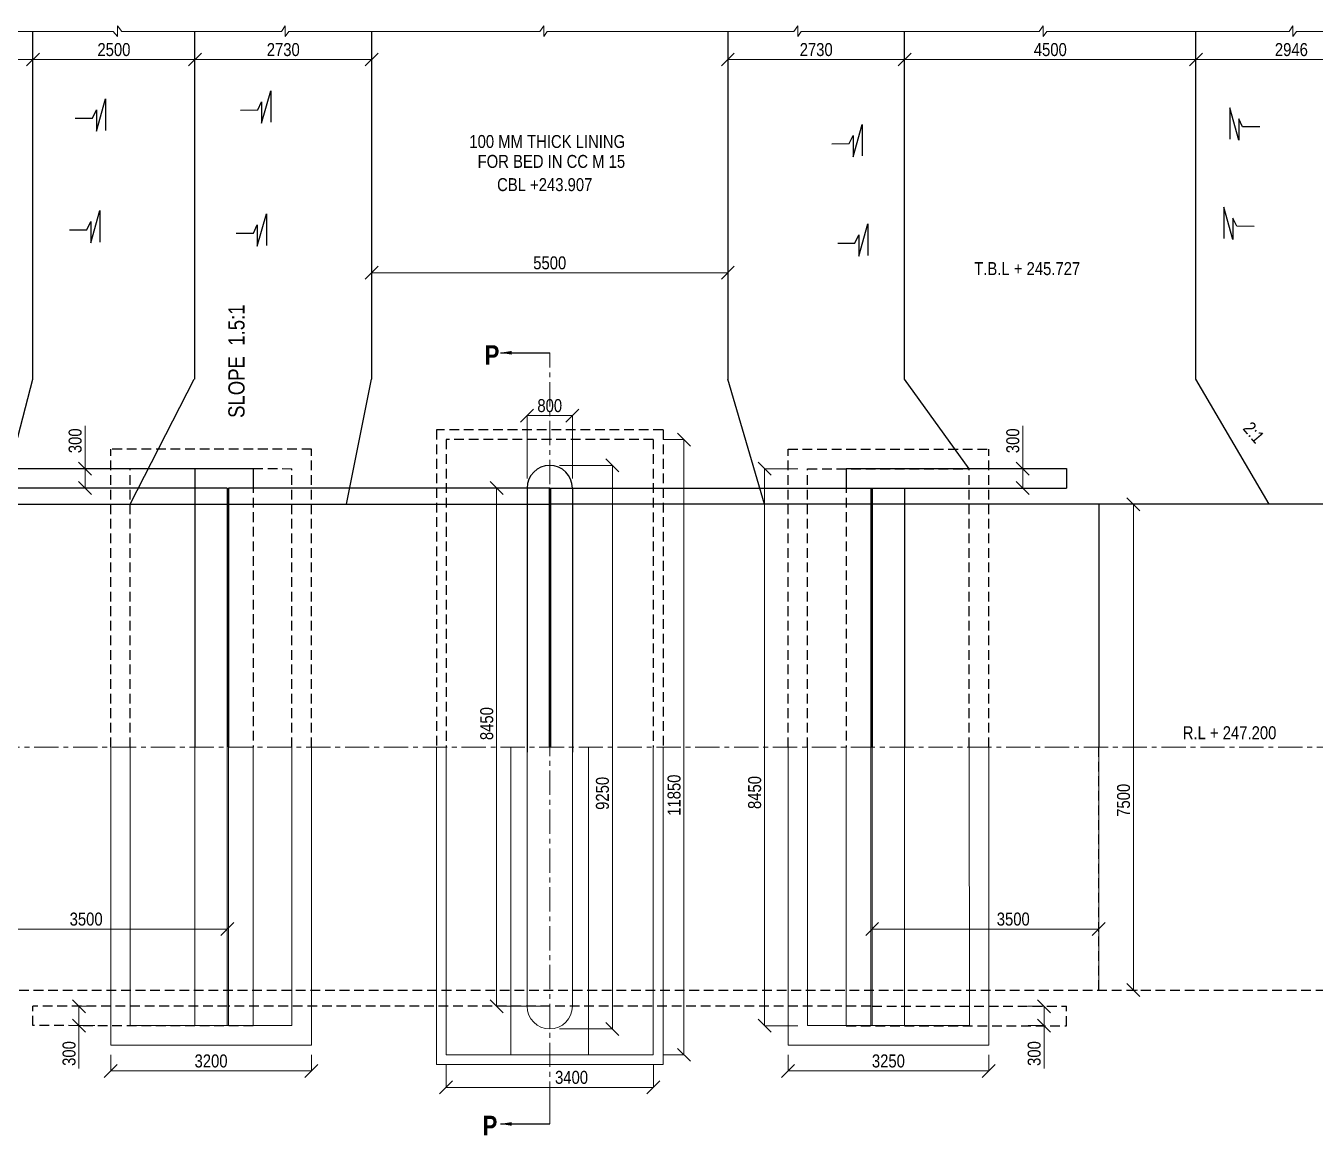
# Model space of a CAD drawing. Header units: millimetres. Extents: x 909709 to 971144, y -249798 to -204202.
# Drawn here: x 920240 to 940152, y -232392 to -215263 of the extents above; entities that cross this region are included whole.
import ezdxf

# ---------------------------------------------------------------- set-up
doc = ezdxf.new("R2010")
doc.units = ezdxf.units.MM
doc.header["$LTSCALE"] = 300
doc.header["$MEASUREMENT"] = 0
doc.linetypes.add('CENTER', pattern=[2, 1.25, -0.25, 0.25, -0.25])
doc.linetypes.add('DASHED', pattern=[0.75, 0.5, -0.25])
for name, color, linetype, lineweight in [('DWG TEXT', 3, 'Continuous', 25), ('elevations', 7, 'Continuous', 25), ('MAIN', 7, 'Continuous', 25), ('text', 7, 'Continuous', 25)]:
    doc.layers.add(name, color=color, linetype=linetype, lineweight=lineweight)
doc.styles.add('ARIAL NARROW', font='ARIALN.TTF', dxfattribs={"height": 250})
doc.styles.get("Standard").update_dxf_attribs({"font": 'ARIALN.TTF', "height": 200})
doc.dimstyles.new('ISO-25', dxfattribs={"dimtxt": 200, "dimasz": 200, "dimexe": 1.25, "dimexo": 150, "dimgap": 50, "dimtad": 1, "dimdec": 1, "dimdsep": 46, "dimtxsty": 'Standard', "dimblk": 'OBLIQUE', "dimcen": 2.5, "dimdle": 1.25, "dimclrt": 256, "dimadec": 0, "dimazin": 0, "dimtfac": 1, "dimtdec": 1, "dimtmove": 0, "dimatfit": 3, "dimfxl": 1, "dimlwd": 15, "dimlwe": 13, "dimarcsym": 0})
doc.dimstyles.new('STANDARD$7', dxfattribs={"dimtxt": 2, "dimasz": 2, "dimexe": 1.25, "dimexo": 0.625, "dimtad": 1, "dimdec": 0, "dimlfac": 0.5, "dimdsep": 46, "dimtxsty": 'ARIAL NARROW', "dimcen": 2.5, "dimdle": 0.1, "dimse1": 1, "dimse2": 1, "dimadec": 0, "dimazin": 0, "dimtfac": 1, "dimtdec": 0, "dimtmove": 0, "dimatfit": 3, "dimfxl": 1, "dimtolj": 1, "dimtzin": 0, "dimarcsym": 0})

# ---------------------------------------------------------------- blocks, each defined once
blk = doc.blocks.new('_Oblique')
at = {"color": 0, "linetype": 'ByBlock', "lineweight": -2}
blk.add_line((-0.5, -0.5), (0.5, 0.5), dxfattribs=at)
blk = doc.blocks.new('*D17')
at = {"layer": 'Defpoints', "color": 0, "linetype": 'ByBlock', "transparency": 16777216}
for p in [(928331, -222051), (928331, -230750), (929298, -230750)]:
    blk.add_point(p, dxfattribs=at)
at = {"layer": 'MAIN', "color": 0, "linetype": 'ByBlock', "lineweight": 13, "transparency": 16777216}
for p, q in [((928481, -222051), (929300, -222051)), ((928481, -230750), (929300, -230750))]:
    blk.add_line(p, q, dxfattribs=at)
at = {"layer": 'MAIN', "color": 0, "linetype": 'Continuous', "lineweight": 15, "transparency": 16777216}
blk.add_line((929298, -222049), (929298, -230752), dxfattribs=at)
at = {"layer": 'MAIN', "color": 0, "linetype": 'ByBlock', "lineweight": 15, "transparency": 16777216, "xscale": 200, "yscale": 200, "zscale": 200}
for p, rotation in [((929298, -222051), 90), ((929298, -230750), 270)]:
    blk.add_blockref('_Oblique', p, dxfattribs=dict(at, rotation=rotation))
at = {"layer": 'MAIN', "linetype": 'ByBlock', "transparency": 16777216, "insert": (929146, -227114), "char_height": 200, "attachment_point": 5, "rotation": 90}
blk.add_mtext('9250', dxfattribs=at)
blk = doc.blocks.new('*D18')
at = {"layer": 'Defpoints', "color": 0, "linetype": 'ByBlock', "transparency": 16777216}
for p in [(931081, -218623), (925581, -219076), (931081, -219076)]:
    blk.add_point(p, dxfattribs=at)
at = {"layer": 'elevations', "color": 0, "linetype": 'ByBlock', "lineweight": 13, "transparency": 16777216}
for p, q in [((931081, -218773), (931081, -219077)), ((925581, -218926), (925581, -219075))]:
    blk.add_line(p, q, dxfattribs=at)
at = {"layer": 'elevations', "color": 0, "linetype": 'Continuous', "lineweight": 15, "transparency": 16777216}
blk.add_line((925580, -219076), (931082, -219076), dxfattribs=at)
at = {"layer": 'elevations', "color": 0, "linetype": 'ByBlock', "lineweight": 15, "transparency": 16777216, "xscale": 200, "yscale": 200, "zscale": 200, "rotation": 180}
blk.add_blockref('_Oblique', (925581, -219076), dxfattribs=at)
at = {"layer": 'elevations', "color": 0, "linetype": 'ByBlock', "lineweight": 15, "transparency": 16777216, "xscale": 200, "yscale": 200, "zscale": 200}
blk.add_blockref('_Oblique', (931081, -219076), dxfattribs=at)
at = {"layer": 'elevations', "linetype": 'ByBlock', "transparency": 16777216, "insert": (928331, -218924), "char_height": 200, "attachment_point": 5}
blk.add_mtext('5500', dxfattribs=at)
blk = doc.blocks.new('*D23')
at = {"layer": 'Defpoints', "color": 0, "linetype": 'ByBlock', "transparency": 16777216}
for p in [(926731, -231151), (929931, -231151), (929931, -231653)]:
    blk.add_point(p, dxfattribs=at)
at = {"layer": 'MAIN', "color": 0, "linetype": 'ByBlock', "lineweight": 13, "transparency": 16777216}
for p, q in [((926731, -231301), (926731, -231654)), ((929931, -231301), (929931, -231654))]:
    blk.add_line(p, q, dxfattribs=at)
at = {"layer": 'MAIN', "color": 0, "linetype": 'Continuous', "lineweight": 15, "transparency": 16777216}
blk.add_line((926730, -231653), (929932, -231653), dxfattribs=at)
at = {"layer": 'MAIN', "color": 0, "linetype": 'ByBlock', "lineweight": 15, "transparency": 16777216, "xscale": 200, "yscale": 200, "zscale": 200, "rotation": 180}
blk.add_blockref('_Oblique', (926731, -231653), dxfattribs=at)
at = {"layer": 'MAIN', "color": 0, "linetype": 'ByBlock', "lineweight": 15, "transparency": 16777216, "xscale": 200, "yscale": 200, "zscale": 200}
blk.add_blockref('_Oblique', (929931, -231653), dxfattribs=at)
at = {"layer": 'MAIN', "linetype": 'ByBlock', "transparency": 16777216, "insert": (928668, -231500), "char_height": 200, "attachment_point": 5}
blk.add_mtext('3400', dxfattribs=at)
blk = doc.blocks.new('*D24')
at = {"layer": 'Defpoints', "color": 0, "linetype": 'ByBlock', "transparency": 16777216}
for p in [(929931, -221651), (929931, -231151), (930404, -231151)]:
    blk.add_point(p, dxfattribs=at)
at = {"layer": 'MAIN', "color": 0, "linetype": 'ByBlock', "lineweight": 13, "transparency": 16777216}
for p, q in [((930081, -221651), (930405, -221651)), ((930081, -231151), (930405, -231151))]:
    blk.add_line(p, q, dxfattribs=at)
at = {"layer": 'MAIN', "color": 0, "linetype": 'Continuous', "lineweight": 15, "transparency": 16777216}
blk.add_line((930404, -221649), (930404, -231152), dxfattribs=at)
at = {"layer": 'MAIN', "color": 0, "linetype": 'ByBlock', "lineweight": 15, "transparency": 16777216, "xscale": 200, "yscale": 200, "zscale": 200}
for p, rotation in [((930404, -221651), 90), ((930404, -231151), 270)]:
    blk.add_blockref('_Oblique', p, dxfattribs=dict(at, rotation=rotation))
at = {"layer": 'MAIN', "linetype": 'ByBlock', "transparency": 16777216, "insert": (930252, -227142), "char_height": 200, "attachment_point": 5, "rotation": 90}
blk.add_mtext('11850', dxfattribs=at)
blk = doc.blocks.new('*D42')
at = {"layer": 'Defpoints', "color": 0, "linetype": 'ByBlock', "transparency": 16777216}
for p in [(927981, -221280), (927981, -222401), (928681, -222401)]:
    blk.add_point(p, dxfattribs=at)
at = {"layer": 'DWG TEXT', "color": 0, "linetype": 'Continuous', "lineweight": 15, "transparency": 16777216}
blk.add_line((928682, -221280), (927980, -221280), dxfattribs=at)
at = {"layer": 'DWG TEXT', "color": 0, "linetype": 'ByBlock', "lineweight": 13, "transparency": 16777216}
for p, q in [((927981, -222251), (927981, -221279)), ((928681, -222251), (928681, -221279))]:
    blk.add_line(p, q, dxfattribs=at)
at = {"layer": 'DWG TEXT', "color": 0, "linetype": 'ByBlock', "lineweight": 15, "transparency": 16777216, "xscale": 200, "yscale": 200, "zscale": 200, "rotation": 180}
blk.add_blockref('_Oblique', (927981, -221280), dxfattribs=at)
at = {"layer": 'DWG TEXT', "color": 0, "linetype": 'ByBlock', "lineweight": 15, "transparency": 16777216, "xscale": 200, "yscale": 200, "zscale": 200}
blk.add_blockref('_Oblique', (928681, -221280), dxfattribs=at)
at = {"layer": 'DWG TEXT', "linetype": 'ByBlock', "transparency": 16777216, "insert": (928331, -221128), "char_height": 200, "attachment_point": 5}
blk.add_mtext('800', dxfattribs=at)
blk = doc.blocks.new('*D44')
at = {"layer": 'Defpoints', "color": 0, "transparency": 16777216}
for p in [(923352, -227880), (919852, -228525), (923352, -229209)]:
    blk.add_point(p, dxfattribs=at)
at = {"layer": 'MAIN', "color": 0, "lineweight": 13, "transparency": 16777216}
for p, q in [((923352, -228030), (923352, -229210)), ((919852, -228675), (919852, -229210))]:
    blk.add_line(p, q, dxfattribs=at)
at = {"layer": 'MAIN', "color": 0, "linetype": 'Continuous', "lineweight": 15, "transparency": 16777216}
blk.add_line((919851, -229209), (923353, -229209), dxfattribs=at)
at = {"layer": 'MAIN', "color": 0, "lineweight": 15, "transparency": 16777216, "xscale": 200, "yscale": 200, "zscale": 200, "rotation": 180}
blk.add_blockref('_Oblique', (919852, -229209), dxfattribs=at)
at = {"layer": 'MAIN', "color": 0, "lineweight": 15, "transparency": 16777216, "xscale": 200, "yscale": 200, "zscale": 200}
blk.add_blockref('_Oblique', (923352, -229209), dxfattribs=at)
at = {"layer": 'MAIN', "lineweight": 15, "transparency": 16777216, "insert": (921172, -229056), "char_height": 200, "attachment_point": 5}
blk.add_mtext('3500', dxfattribs=at)
blk = doc.blocks.new('*D45')
at = {"layer": 'Defpoints', "color": 0, "linetype": 'ByBlock', "transparency": 16777216}
for p in [(921551, -231001), (924651, -231000), (924651, -231400)]:
    blk.add_point(p, dxfattribs=at)
at = {"layer": 'MAIN', "color": 0, "linetype": 'ByBlock', "lineweight": 13, "transparency": 16777216}
for p, q in [((921551, -231151), (921551, -231401)), ((924651, -231150), (924651, -231401))]:
    blk.add_line(p, q, dxfattribs=at)
at = {"layer": 'MAIN', "color": 0, "linetype": 'Continuous', "lineweight": 15, "transparency": 16777216}
blk.add_line((921550, -231400), (924652, -231400), dxfattribs=at)
at = {"layer": 'MAIN', "color": 0, "linetype": 'ByBlock', "lineweight": 15, "transparency": 16777216, "xscale": 200, "yscale": 200, "zscale": 200, "rotation": 180}
blk.add_blockref('_Oblique', (921551, -231400), dxfattribs=at)
at = {"layer": 'MAIN', "color": 0, "linetype": 'ByBlock', "lineweight": 15, "transparency": 16777216, "xscale": 200, "yscale": 200, "zscale": 200}
blk.add_blockref('_Oblique', (924651, -231400), dxfattribs=at)
at = {"layer": 'MAIN', "linetype": 'ByBlock', "transparency": 16777216, "insert": (923101, -231247), "char_height": 200, "attachment_point": 5}
blk.add_mtext('3200', dxfattribs=at)
blk = doc.blocks.new('*D46')
at = {"layer": 'Defpoints', "color": 0, "linetype": 'ByBlock', "transparency": 16777216}
for p in [(920627, -222101), (921155, -222101), (920627, -222401)]:
    blk.add_point(p, dxfattribs=at)
at = {"layer": 'DWG TEXT', "color": 0, "linetype": 'Continuous', "lineweight": 15, "transparency": 16777216}
for p, q in [((921155, -222101), (921155, -221439)), ((921155, -222402), (921155, -222101))]:
    blk.add_line(p, q, dxfattribs=at)
at = {"layer": 'DWG TEXT', "color": 0, "linetype": 'ByBlock', "lineweight": 13, "transparency": 16777216}
for p, q in [((920777, -222101), (921157, -222101)), ((920777, -222401), (921157, -222401))]:
    blk.add_line(p, q, dxfattribs=at)
at = {"layer": 'DWG TEXT', "color": 0, "linetype": 'ByBlock', "lineweight": 15, "transparency": 16777216, "xscale": 200, "yscale": 200, "zscale": 200}
for p, rotation in [((921155, -222101), 90), ((921155, -222401), 270)]:
    blk.add_blockref('_Oblique', p, dxfattribs=dict(at, rotation=rotation))
at = {"layer": 'DWG TEXT', "linetype": 'ByBlock', "transparency": 16777216, "insert": (921003, -221670), "char_height": 200, "attachment_point": 5, "rotation": 90}
blk.add_mtext('300', dxfattribs=at)
blk = doc.blocks.new('*D47')
at = {"layer": 'Defpoints', "color": 0, "linetype": 'ByBlock', "transparency": 16777216}
for p in [(936810, -222650), (937260, -230150), (937345, -230150)]:
    blk.add_point(p, dxfattribs=at)
at = {"layer": 'MAIN', "color": 0, "linetype": 'ByBlock', "lineweight": 13, "transparency": 16777216}
for p, q in [((936960, -222650), (937347, -222650)), ((937410, -230150), (937347, -230150))]:
    blk.add_line(p, q, dxfattribs=at)
at = {"layer": 'MAIN', "color": 0, "linetype": 'Continuous', "lineweight": 15, "transparency": 16777216}
blk.add_line((937345, -222649), (937345, -230152), dxfattribs=at)
at = {"layer": 'MAIN', "color": 0, "linetype": 'ByBlock', "lineweight": 15, "transparency": 16777216, "xscale": 200, "yscale": 200, "zscale": 200}
for p, rotation in [((937345, -222650), 90), ((937345, -230150), 270)]:
    blk.add_blockref('_Oblique', p, dxfattribs=dict(at, rotation=rotation))
at = {"layer": 'MAIN', "linetype": 'ByBlock', "transparency": 16777216, "insert": (937193, -227221), "char_height": 200, "attachment_point": 5, "rotation": 90}
blk.add_mtext('7500', dxfattribs=at)
blk = doc.blocks.new('*D48')
at = {"layer": 'Defpoints', "color": 0, "transparency": 16777216}
for p in [(933310, -227880), (936810, -228525), (933310, -229209)]:
    blk.add_point(p, dxfattribs=at)
at = {"layer": 'MAIN', "color": 0, "lineweight": 13, "transparency": 16777216}
for p, q in [((933310, -228030), (933310, -229210)), ((936810, -228675), (936810, -229210))]:
    blk.add_line(p, q, dxfattribs=at)
at = {"layer": 'MAIN', "color": 0, "linetype": 'Continuous', "lineweight": 15, "transparency": 16777216}
blk.add_line((936811, -229209), (933309, -229209), dxfattribs=at)
at = {"layer": 'MAIN', "color": 0, "lineweight": 15, "transparency": 16777216, "xscale": 200, "yscale": 200, "zscale": 200, "rotation": 180}
blk.add_blockref('_Oblique', (933310, -229209), dxfattribs=at)
at = {"layer": 'MAIN', "color": 0, "lineweight": 15, "transparency": 16777216, "xscale": 200, "yscale": 200, "zscale": 200}
blk.add_blockref('_Oblique', (936810, -229209), dxfattribs=at)
at = {"layer": 'MAIN', "lineweight": 15, "transparency": 16777216, "insert": (935489, -229056), "char_height": 200, "attachment_point": 5}
blk.add_mtext('3500', dxfattribs=at)
blk = doc.blocks.new('*D49')
at = {"layer": 'Defpoints', "color": 0, "linetype": 'ByBlock', "transparency": 16777216}
for p in [(932011, -231000), (935111, -231001), (932011, -231400)]:
    blk.add_point(p, dxfattribs=at)
at = {"layer": 'MAIN', "color": 0, "linetype": 'ByBlock', "lineweight": 13, "transparency": 16777216}
for p, q in [((932011, -231150), (932011, -231401)), ((935111, -231151), (935111, -231401))]:
    blk.add_line(p, q, dxfattribs=at)
at = {"layer": 'MAIN', "color": 0, "linetype": 'Continuous', "lineweight": 15, "transparency": 16777216}
blk.add_line((935112, -231400), (932010, -231400), dxfattribs=at)
at = {"layer": 'MAIN', "color": 0, "linetype": 'ByBlock', "lineweight": 15, "transparency": 16777216, "xscale": 200, "yscale": 200, "zscale": 200, "rotation": 180}
blk.add_blockref('_Oblique', (932011, -231400), dxfattribs=at)
at = {"layer": 'MAIN', "color": 0, "linetype": 'ByBlock', "lineweight": 15, "transparency": 16777216, "xscale": 200, "yscale": 200, "zscale": 200}
blk.add_blockref('_Oblique', (935111, -231400), dxfattribs=at)
at = {"layer": 'MAIN', "linetype": 'ByBlock', "transparency": 16777216, "insert": (933561, -231247), "char_height": 200, "attachment_point": 5}
blk.add_mtext('3250', dxfattribs=at)
blk = doc.blocks.new('*D50')
at = {"layer": 'Defpoints', "color": 0, "linetype": 'ByBlock', "transparency": 16777216}
for p in [(921458, -230400), (921061, -230700), (921458, -230700)]:
    blk.add_point(p, dxfattribs=at)
at = {"layer": 'DWG TEXT', "color": 0, "linetype": 'ByBlock', "lineweight": 13, "transparency": 16777216}
for p, q in [((921308, -230400), (921060, -230400)), ((921308, -230700), (921060, -230700))]:
    blk.add_line(p, q, dxfattribs=at)
at = {"layer": 'DWG TEXT', "color": 0, "linetype": 'Continuous', "lineweight": 15, "transparency": 16777216}
for p, q in [((921061, -230399), (921061, -230700)), ((921061, -230700), (921061, -231362))]:
    blk.add_line(p, q, dxfattribs=at)
at = {"layer": 'DWG TEXT', "color": 0, "linetype": 'ByBlock', "lineweight": 15, "transparency": 16777216, "xscale": 200, "yscale": 200, "zscale": 200}
for p, rotation in [((921061, -230400), 90), ((921061, -230700), 270)]:
    blk.add_blockref('_Oblique', p, dxfattribs=dict(at, rotation=rotation))
at = {"layer": 'DWG TEXT', "linetype": 'ByBlock', "transparency": 16777216, "insert": (920909, -231131), "char_height": 200, "attachment_point": 5, "rotation": 90}
blk.add_mtext('300', dxfattribs=at)
blk = doc.blocks.new('*D52')
at = {"layer": 'Defpoints', "color": 0, "linetype": 'ByBlock', "transparency": 16777216}
for p in [(935635, -222101), (936163, -222101), (936163, -222401)]:
    blk.add_point(p, dxfattribs=at)
at = {"layer": 'DWG TEXT', "color": 0, "linetype": 'Continuous', "lineweight": 15, "transparency": 16777216}
for p, q in [((935635, -222101), (935635, -221439)), ((935635, -222402), (935635, -222101))]:
    blk.add_line(p, q, dxfattribs=at)
at = {"layer": 'DWG TEXT', "color": 0, "linetype": 'ByBlock', "lineweight": 13, "transparency": 16777216}
for p, q in [((936013, -222101), (935634, -222101)), ((936013, -222401), (935634, -222401))]:
    blk.add_line(p, q, dxfattribs=at)
at = {"layer": 'DWG TEXT', "color": 0, "linetype": 'ByBlock', "lineweight": 15, "transparency": 16777216, "xscale": 200, "yscale": 200, "zscale": 200}
for p, rotation in [((935635, -222101), 90), ((935635, -222401), 270)]:
    blk.add_blockref('_Oblique', p, dxfattribs=dict(at, rotation=rotation))
at = {"layer": 'DWG TEXT', "linetype": 'ByBlock', "transparency": 16777216, "insert": (935483, -221670), "char_height": 200, "attachment_point": 5, "rotation": 90}
blk.add_mtext('300', dxfattribs=at)
blk = doc.blocks.new('*D51')
at = {"layer": 'Defpoints', "color": 0, "linetype": 'ByBlock', "transparency": 16777216}
for p in [(935569, -230400), (935569, -230700), (935965, -230700)]:
    blk.add_point(p, dxfattribs=at)
at = {"layer": 'DWG TEXT', "color": 0, "linetype": 'ByBlock', "lineweight": 13, "transparency": 16777216}
for p, q in [((935719, -230400), (935966, -230400)), ((935719, -230700), (935966, -230700))]:
    blk.add_line(p, q, dxfattribs=at)
at = {"layer": 'DWG TEXT', "color": 0, "linetype": 'Continuous', "lineweight": 15, "transparency": 16777216}
for p, q in [((935965, -230399), (935965, -230700)), ((935965, -230700), (935965, -231362))]:
    blk.add_line(p, q, dxfattribs=at)
at = {"layer": 'DWG TEXT', "color": 0, "linetype": 'ByBlock', "lineweight": 15, "transparency": 16777216, "xscale": 200, "yscale": 200, "zscale": 200}
for p, rotation in [((935965, -230400), 90), ((935965, -230700), 270)]:
    blk.add_blockref('_Oblique', p, dxfattribs=dict(at, rotation=rotation))
at = {"layer": 'DWG TEXT', "linetype": 'ByBlock', "transparency": 16777216, "insert": (935813, -231131), "char_height": 200, "attachment_point": 5, "rotation": 90}
blk.add_mtext('300', dxfattribs=at)
blk = doc.blocks.new('*D56')
at = {"layer": 'Defpoints', "color": 0, "linetype": 'ByBlock', "transparency": 16777216}
for p in [(932311, -222101), (931649, -230701), (932311, -230701)]:
    blk.add_point(p, dxfattribs=at)
at = {"layer": 'DWG TEXT', "color": 0, "linetype": 'ByBlock', "lineweight": 13, "transparency": 16777216}
for p, q in [((932161, -222101), (931647, -222101)), ((932161, -230701), (931647, -230701))]:
    blk.add_line(p, q, dxfattribs=at)
at = {"layer": 'DWG TEXT', "color": 0, "linetype": 'Continuous', "lineweight": 15, "transparency": 16777216}
blk.add_line((931649, -222099), (931649, -230702), dxfattribs=at)
at = {"layer": 'DWG TEXT', "color": 0, "linetype": 'ByBlock', "lineweight": 15, "transparency": 16777216, "xscale": 200, "yscale": 200, "zscale": 200}
for p, rotation in [((931649, -222101), 90), ((931649, -230701), 270)]:
    blk.add_blockref('_Oblique', p, dxfattribs=dict(at, rotation=rotation))
at = {"layer": 'DWG TEXT', "linetype": 'ByBlock', "transparency": 16777216, "insert": (931496, -227101), "char_height": 200, "attachment_point": 5, "rotation": 90}
blk.add_mtext('8450', dxfattribs=at)
blk = doc.blocks.new('*D58')
at = {"layer": 'Defpoints', "color": 0, "linetype": 'ByBlock', "transparency": 16777216}
for p in [(920350, -215783), (917405, -216097), (920350, -216097)]:
    blk.add_point(p, dxfattribs=at)
at = {"layer": 'elevations', "color": 0, "linetype": 'Continuous', "lineweight": 15, "transparency": 16777216}
blk.add_line((917404, -215783), (920351, -215783), dxfattribs=at)
at = {"layer": 'elevations', "color": 0, "linetype": 'ByBlock', "lineweight": 13, "transparency": 16777216}
for p, q in [((917405, -215947), (917405, -215782)), ((920350, -215947), (920350, -215782))]:
    blk.add_line(p, q, dxfattribs=at)
at = {"layer": 'elevations', "color": 0, "linetype": 'ByBlock', "lineweight": 15, "transparency": 16777216, "xscale": 200, "yscale": 200, "zscale": 200, "rotation": 180}
blk.add_blockref('_Oblique', (917405, -215783), dxfattribs=at)
at = {"layer": 'elevations', "color": 0, "linetype": 'ByBlock', "lineweight": 15, "transparency": 16777216, "xscale": 200, "yscale": 200, "zscale": 200}
blk.add_blockref('_Oblique', (920350, -215783), dxfattribs=at)
at = {"layer": 'elevations', "linetype": 'ByBlock', "transparency": 16777216, "insert": (918877, -215631), "char_height": 200, "attachment_point": 5}
blk.add_mtext('2946', dxfattribs=at)
blk = doc.blocks.new('*D59')
at = {"layer": 'Defpoints', "color": 0, "linetype": 'ByBlock', "transparency": 16777216}
for p in [(922851, -215783), (920351, -216097), (922851, -216097)]:
    blk.add_point(p, dxfattribs=at)
at = {"layer": 'elevations', "color": 0, "linetype": 'Continuous', "lineweight": 15, "transparency": 16777216}
blk.add_line((920350, -215783), (922852, -215783), dxfattribs=at)
at = {"layer": 'elevations', "color": 0, "linetype": 'ByBlock', "lineweight": 13, "transparency": 16777216}
for p, q in [((920351, -215947), (920351, -215782)), ((922851, -215947), (922851, -215782))]:
    blk.add_line(p, q, dxfattribs=at)
at = {"layer": 'elevations', "color": 0, "linetype": 'ByBlock', "lineweight": 15, "transparency": 16777216, "xscale": 200, "yscale": 200, "zscale": 200, "rotation": 180}
blk.add_blockref('_Oblique', (920351, -215783), dxfattribs=at)
at = {"layer": 'elevations', "color": 0, "linetype": 'ByBlock', "lineweight": 15, "transparency": 16777216, "xscale": 200, "yscale": 200, "zscale": 200}
blk.add_blockref('_Oblique', (922851, -215783), dxfattribs=at)
at = {"layer": 'elevations', "linetype": 'ByBlock', "transparency": 16777216, "insert": (921601, -215631), "char_height": 200, "attachment_point": 5}
blk.add_mtext('2500', dxfattribs=at)
blk = doc.blocks.new('*D60')
at = {"layer": 'Defpoints', "color": 0, "linetype": 'ByBlock', "transparency": 16777216}
for p in [(925581, -215783), (922851, -216097), (925581, -216097)]:
    blk.add_point(p, dxfattribs=at)
at = {"layer": 'elevations', "color": 0, "linetype": 'Continuous', "lineweight": 15, "transparency": 16777216}
blk.add_line((922850, -215783), (925582, -215783), dxfattribs=at)
at = {"layer": 'elevations', "color": 0, "linetype": 'ByBlock', "lineweight": 13, "transparency": 16777216}
for p, q in [((922851, -215947), (922851, -215782)), ((925581, -215947), (925581, -215782))]:
    blk.add_line(p, q, dxfattribs=at)
at = {"layer": 'elevations', "color": 0, "linetype": 'ByBlock', "lineweight": 15, "transparency": 16777216, "xscale": 200, "yscale": 200, "zscale": 200, "rotation": 180}
blk.add_blockref('_Oblique', (922851, -215783), dxfattribs=at)
at = {"layer": 'elevations', "color": 0, "linetype": 'ByBlock', "lineweight": 15, "transparency": 16777216, "xscale": 200, "yscale": 200, "zscale": 200}
blk.add_blockref('_Oblique', (925581, -215783), dxfattribs=at)
at = {"layer": 'elevations', "linetype": 'ByBlock', "transparency": 16777216, "insert": (924216, -215631), "char_height": 200, "attachment_point": 5}
blk.add_mtext('2730', dxfattribs=at)
blk = doc.blocks.new('*D61')
at = {"layer": 'Defpoints', "color": 0, "linetype": 'ByBlock', "transparency": 16777216}
for p in [(933811, -215783), (931081, -216097), (933811, -216097)]:
    blk.add_point(p, dxfattribs=at)
at = {"layer": 'elevations', "color": 0, "linetype": 'Continuous', "lineweight": 15, "transparency": 16777216}
blk.add_line((931080, -215783), (933812, -215783), dxfattribs=at)
at = {"layer": 'elevations', "color": 0, "linetype": 'ByBlock', "lineweight": 13, "transparency": 16777216}
for p, q in [((931081, -215947), (931081, -215782)), ((933811, -215947), (933811, -215782))]:
    blk.add_line(p, q, dxfattribs=at)
at = {"layer": 'elevations', "color": 0, "linetype": 'ByBlock', "lineweight": 15, "transparency": 16777216, "xscale": 200, "yscale": 200, "zscale": 200, "rotation": 180}
blk.add_blockref('_Oblique', (931081, -215783), dxfattribs=at)
at = {"layer": 'elevations', "color": 0, "linetype": 'ByBlock', "lineweight": 15, "transparency": 16777216, "xscale": 200, "yscale": 200, "zscale": 200}
blk.add_blockref('_Oblique', (933811, -215783), dxfattribs=at)
at = {"layer": 'elevations', "linetype": 'ByBlock', "transparency": 16777216, "insert": (932446, -215631), "char_height": 200, "attachment_point": 5}
blk.add_mtext('2730', dxfattribs=at)
blk = doc.blocks.new('*D62')
at = {"layer": 'Defpoints', "color": 0, "linetype": 'ByBlock', "transparency": 16777216}
for p in [(933811, -215783), (933811, -216097), (938311, -216097)]:
    blk.add_point(p, dxfattribs=at)
at = {"layer": 'elevations', "color": 0, "linetype": 'Continuous', "lineweight": 15, "transparency": 16777216}
blk.add_line((938312, -215783), (933810, -215783), dxfattribs=at)
at = {"layer": 'elevations', "color": 0, "linetype": 'ByBlock', "lineweight": 13, "transparency": 16777216}
for p, q in [((933811, -215947), (933811, -215782)), ((938311, -215947), (938311, -215782))]:
    blk.add_line(p, q, dxfattribs=at)
at = {"layer": 'elevations', "color": 0, "linetype": 'ByBlock', "lineweight": 15, "transparency": 16777216, "xscale": 200, "yscale": 200, "zscale": 200, "rotation": 180}
blk.add_blockref('_Oblique', (933811, -215783), dxfattribs=at)
at = {"layer": 'elevations', "color": 0, "linetype": 'ByBlock', "lineweight": 15, "transparency": 16777216, "xscale": 200, "yscale": 200, "zscale": 200}
blk.add_blockref('_Oblique', (938311, -215783), dxfattribs=at)
at = {"layer": 'elevations', "linetype": 'ByBlock', "transparency": 16777216, "insert": (936061, -215631), "char_height": 200, "attachment_point": 5}
blk.add_mtext('4500', dxfattribs=at)
blk = doc.blocks.new('*D63')
at = {"layer": 'Defpoints', "color": 0, "linetype": 'ByBlock', "transparency": 16777216}
for p in [(941257, -215783), (938311, -216097), (941257, -216097)]:
    blk.add_point(p, dxfattribs=at)
at = {"layer": 'elevations', "color": 0, "linetype": 'Continuous', "lineweight": 15, "transparency": 16777216}
blk.add_line((938310, -215783), (941258, -215783), dxfattribs=at)
at = {"layer": 'elevations', "color": 0, "linetype": 'ByBlock', "lineweight": 13, "transparency": 16777216}
for p, q in [((938311, -215947), (938311, -215782)), ((941257, -215947), (941257, -215782))]:
    blk.add_line(p, q, dxfattribs=at)
at = {"layer": 'elevations', "color": 0, "linetype": 'ByBlock', "lineweight": 15, "transparency": 16777216, "xscale": 200, "yscale": 200, "zscale": 200, "rotation": 180}
blk.add_blockref('_Oblique', (938311, -215783), dxfattribs=at)
at = {"layer": 'elevations', "color": 0, "linetype": 'ByBlock', "lineweight": 15, "transparency": 16777216, "xscale": 200, "yscale": 200, "zscale": 200}
blk.add_blockref('_Oblique', (941257, -215783), dxfattribs=at)
at = {"layer": 'elevations', "linetype": 'ByBlock', "transparency": 16777216, "insert": (939784, -215631), "char_height": 200, "attachment_point": 5}
blk.add_mtext('2946', dxfattribs=at)
blk = doc.blocks.new('*D65')
at = {"layer": 'Defpoints', "color": 0, "linetype": 'ByBlock', "transparency": 16777216}
for p in [(927511, -222400), (928331, -222400), (928479, -230400)]:
    blk.add_point(p, dxfattribs=at)
at = {"layer": 'MAIN', "color": 0, "linetype": 'ByBlock', "lineweight": 13, "transparency": 16777216}
for p, q in [((928181, -222400), (927510, -222400)), ((928329, -230400), (927510, -230400))]:
    blk.add_line(p, q, dxfattribs=at)
at = {"layer": 'MAIN', "color": 0, "linetype": 'Continuous', "lineweight": 15, "transparency": 16777216}
blk.add_line((927511, -230402), (927511, -222399), dxfattribs=at)
at = {"layer": 'MAIN', "color": 0, "linetype": 'ByBlock', "lineweight": 15, "transparency": 16777216, "xscale": 200, "yscale": 200, "zscale": 200}
for p, rotation in [((927511, -222400), 90), ((927511, -230400), 270)]:
    blk.add_blockref('_Oblique', p, dxfattribs=dict(at, rotation=rotation))
at = {"layer": 'MAIN', "linetype": 'ByBlock', "transparency": 16777216, "insert": (927359, -226037), "char_height": 200, "attachment_point": 5, "rotation": 90}
blk.add_mtext('8450', dxfattribs=at)

msp = doc.modelspace()

# ---------------------------------------------------------------- linework, layer by layer
at = {"layer": 'DWG TEXT', "color": 0, "linetype": 'ByBlock'}
for p, q in [((921330.54, -216891.79), (921470.65, -216390.86)), ((921470.65, -216390.86), (921470.65, -216877.06)), ((923821.73, -216561.7), (923881.97, -216435.06)), ((923881.97, -216766.56), (924022.08, -216265.63)), ((923881.97, -216435.06), (923881.97, -216766.56)), ((924022.08, -216265.63), (924022.08, -216751.82)), ((921270.3, -216686.94), (921330.54, -216560.29)), ((921330.54, -216560.29), (921330.54, -216891.79)), ((923555.01, -216563.12), (923821.73, -216561.7)), ((938971.23, -217028.23), (938831.12, -216527.3)), ((938831.12, -216527.3), (938831.12, -217013.5)), ((921003.59, -216688.35), (921270.3, -216686.94)), ((933014.97, -217286.5), (933155.08, -216785.57)), ((933155.08, -216785.57), (933155.08, -217271.77)), ((939031.47, -216823.38), (938971.23, -216696.73)), ((938971.23, -216696.73), (938971.23, -217028.23)), ((939298.18, -216824.79), (939031.47, -216823.38)), ((932954.73, -217081.65), (933014.97, -216955.01)), ((933014.97, -216955.01), (933014.97, -217286.5)), ((932688.02, -217083.06), (932954.73, -217081.65)), ((921242.05, -218615.59), (921382.16, -218114.66)), ((921382.16, -218114.66), (921382.16, -218600.86)), ((923815.6, -218667.16), (923955.71, -218166.22)), ((923955.71, -218166.22), (923955.71, -218652.42)), ((938880.85, -218563.13), (938740.74, -218062.2)), ((938740.74, -218062.2), (938740.74, -218548.4)), ((938941.09, -218358.28), (938880.85, -218231.63)), ((938880.85, -218231.63), (938880.85, -218563.13)), ((920915.1, -218412.15), (921181.81, -218410.74)), ((921181.81, -218410.74), (921242.05, -218284.09)), ((921242.05, -218284.09), (921242.05, -218615.59)), ((923755.36, -218462.3), (923815.6, -218335.66)), ((923815.6, -218335.66), (923815.6, -218667.16)), ((933105.35, -218821.41), (933245.46, -218320.48)), ((933245.46, -218320.48), (933245.46, -218806.68)), ((939207.8, -218359.69), (938941.09, -218358.28)), ((923488.65, -218463.71), (923755.36, -218462.3)), ((932778.4, -218617.97), (933045.11, -218616.56)), ((933045.11, -218616.56), (933105.35, -218489.91)), ((933105.35, -218489.91), (933105.35, -218821.41)), ((919851.75, -222650.4), (920350.79, -220718.22)), ((921851.09, -222650.44), (922839.89, -220718.22)), ((925192.18, -222650.49), (925580.8, -220718.22)), ((931648.6, -222650.51), (931080.9, -220718.22)), ((934810.49, -222100.64), (933810.89, -220718.22)), ((939440.5, -222650.51), (938310.89, -220718.22)), ((924650.79, -222650.49), (925192.18, -222650.49))]:
    msp.add_line(p, q, dxfattribs=at)
at = {"layer": 'MAIN', "color": 0, "lineweight": 13}
for p, q in [((921588.46, -215351.16), (919110.67, -215351.2)), ((921656.39, -215427.65), (921588.46, -215351.16)), ((921722.74, -215351.16), (921656.39, -215262.51)), ((921656.39, -215262.51), (921656.39, -215427.65)), ((924188.51, -215351.16), (921722.74, -215351.16)), ((922031.45, -215351.16), (924188.51, -215351.16)), ((924188.51, -215351.16), (924247.29, -215262.51)), ((924247.29, -215262.51), (924247.29, -215427.65)), ((924247.29, -215427.65), (924302.2, -215351.16)), ((924302.2, -215351.16), (928179.83, -215351.16)), ((928179.83, -215351.16), (924302.2, -215351.16)), ((928179.83, -215351.16), (928238.61, -215262.51)), ((928238.61, -215262.51), (928238.61, -215427.65)), ((928238.61, -215427.65), (928293.52, -215351.16)), ((932101.31, -215351.16), (928293.52, -215351.16)), ((932101.31, -215351.16), (932160.1, -215262.5)), ((932160.1, -215262.5), (932160.1, -215427.64)), ((932160.1, -215427.64), (932215.01, -215351.16)), ((932215, -215351.16), (935891.53, -215351.16)), ((932590.99, -215351.16), (932215.01, -215351.16)), ((935891.53, -215351.16), (935950.32, -215262.51)), ((935950.32, -215262.51), (935950.32, -215427.65)), ((935950.32, -215427.65), (936005.23, -215351.16)), ((936381.2, -215351.16), (936005.23, -215351.16)), ((936005.23, -215351.16), (939747.39, -215351.16)), ((939747.39, -215351.16), (939806.17, -215262.51)), ((939806.17, -215262.51), (939806.17, -215427.65)), ((939806.17, -215427.65), (939861.08, -215351.16)), ((943890.93, -215351.16), (939861.08, -215351.16))]:
    msp.add_line(p, q, dxfattribs=at)
at = {"layer": 'MAIN', "color": 0, "linetype": 'ByBlock'}
for p, q in [((920350.79, -220718.22), (920350.79, -215351.16)), ((922850.79, -220718.22), (922850.79, -215351.16)), ((925580.79, -215351.16), (925580.8, -220718.22)), ((931080.89, -215351.16), (931080.9, -220718.22)), ((933810.89, -220718.22), (933810.89, -215351.16)), ((938310.89, -220718.22), (938310.89, -215351.25)), ((923750.79, -222100.61), (919851.75, -222100.63)), ((922850.79, -222099.17), (922850.79, -226400.47)), ((923750.79, -222100.6), (923750.79, -222400.64)), ((932910.79, -222099.38), (936310.79, -222100.04)), ((932910.79, -222100.68), (932910.79, -222400.61)), ((933309.6, -222100.62), (933309.6, -222100.67)), ((933810.79, -222099.17), (933810.79, -222100.66)), ((936310.79, -222100.04), (936310.79, -222399.96)), ((923351.99, -222400.62), (919851.75, -222400.63)), ((923351.97, -222400.62), (923351.79, -226397.47)), ((928330.79, -222400.56), (923371.98, -222400.65)), ((923371.98, -222400.65), (923371.98, -226397.47)), ((927980.79, -222400.55), (927980.68, -226479.99)), ((928320.75, -222400.56), (928320.75, -226400.48)), ((928330.79, -222400.48), (936310.78, -222400.04)), ((928330.79, -222400.56), (929425.06, -222400.56)), ((928340.75, -222400.56), (928340.75, -226400.48)), ((928680.75, -222395.33), (928680.68, -226480.01)), ((933289.6, -222400.65), (933289.6, -226397.47)), ((933309.62, -222400.62), (933309.79, -226397.47)), ((933810.62, -222400.62), (933810.79, -226397.47)), ((912261.57, -222650.26), (928330.79, -222650.56)), ((945879.43, -222650.26), (928330.79, -222650.56)), ((936809.83, -222650.37), (936809.88, -226397.88)), ((939256.68, -222650.32), (939256.68, -222650.51))]:
    msp.add_line(p, q, dxfattribs=at)
at = {"layer": 'MAIN', "color": 0, "linetype": 'CENTER', "lineweight": 13}
for p, q in [((928330.79, -231938.38), (928330.79, -220311.11)), ((911369.83, -226400.46), (928330.79, -226400.48)), ((946553.46, -226400.46), (928330.79, -226400.48))]:
    msp.add_line(p, q, dxfattribs=at)
at = {"layer": 'MAIN', "color": 0, "linetype": 'DASHED'}
for p, q in [((926580.8, -221500.54), (926580.79, -226400.48)), ((930080.8, -221500.55), (926580.8, -221500.54)), ((930080.8, -221500.55), (930080.79, -226400.48)), ((921551.09, -226400.47), (921551.09, -221799.21)), ((924650.79, -221799.22), (921551.09, -221799.21)), ((924650.79, -226400.47), (924650.79, -221799.22)), ((926730.8, -221650.54), (926730.79, -226400.48)), ((929930.8, -221650.55), (926730.8, -221650.54)), ((929930.8, -221650.55), (929930.79, -226400.48)), ((932010.79, -221799.22), (935110.49, -221799.21)), ((932010.79, -226400.47), (932010.79, -221799.22)), ((935110.49, -226400.47), (935110.49, -221799.21)), ((921851.09, -226400.47), (921851.09, -222100.64)), ((923750.79, -222099.38), (923750.79, -226400.47)), ((923750.79, -222099.38), (924350.79, -222100.69)), ((924350.79, -226400.47), (924350.79, -222100.69)), ((932310.79, -222100.69), (934810.49, -222100.64)), ((932310.79, -226400.47), (932310.79, -222100.69)), ((932910.79, -222099.38), (932910.79, -226400.47)), ((934810.49, -226400.47), (934810.49, -222100.64)), ((936809.74, -230150.46), (936809.88, -226399.11)), ((912261.57, -230150.67), (945879.39, -230150.37)), ((920350.79, -230700.15), (920350.79, -230400.23)), ((923351.99, -230400.31), (920350.8, -230400.15)), ((933289.6, -230400.48), (923371.98, -230400.3)), ((933309.6, -230400.31), (936310.78, -230401.56)), ((936310.79, -230701.56), (936310.79, -230401.64)), ((923750.72, -230702.79), (920350.79, -230700.15)), ((932910.86, -230702.79), (936310.79, -230701.56))]:
    msp.add_line(p, q, dxfattribs=at)
at = {"layer": 'MAIN', "color": 0, "lineweight": 9}
for p, q in [((936809.83, -222650.37), (936809.88, -226397.88)), ((936809.74, -230150.13), (936809.88, -226399.11)), ((928330.79, -231938.38), (928330.79, -232217.99))]:
    msp.add_line(p, q, dxfattribs=at)
at = {"layer": 'MAIN', "color": 0, "lineweight": 15}
for p, q in [((921551.09, -226400.44), (921550.79, -231000.5)), ((921851.09, -226400.44), (921850.79, -230700.46)), ((922850.79, -226400.47), (922850.79, -230700.54)), ((923351.98, -230700.53), (923351.79, -226399.88)), ((923371.98, -230700.53), (923371.98, -226399.88)), ((923750.72, -230702.79), (923750.79, -226400.46)), ((924350.79, -226400.44), (924350.79, -230700.5)), ((924650.79, -226400.44), (924650.79, -231000.5)), ((926580.79, -231300.58), (926580.79, -226400.48)), ((926730.79, -231150.57), (926730.79, -226400.48)), ((927730.8, -231150.57), (927730.72, -226400.83)), ((927980.78, -230401.52), (927980.72, -226400.83)), ((928680.78, -230401.5), (928680.72, -226400.81)), ((928930.8, -231150.57), (928930.72, -226400.81)), ((929930.79, -231150.57), (929930.79, -226400.48)), ((930080.79, -231300.57), (930080.79, -226400.48)), ((932010.79, -226400.44), (932010.79, -231000.5)), ((932310.79, -226400.44), (932310.79, -230700.5)), ((932910.86, -230702.79), (932910.79, -226400.46)), ((933289.6, -230700.53), (933289.6, -226399.88)), ((933309.6, -230700.53), (933309.79, -226399.88)), ((933810.79, -226400.47), (933810.79, -230700.54)), ((934810.49, -226400.44), (934810.79, -230700.46)), ((935110.49, -226400.44), (935110.79, -231000.5)), ((921850.79, -230700.46), (922851.99, -230700.54)), ((922851.99, -230700.54), (924350.79, -230700.5)), ((933809.59, -230700.54), (932310.79, -230700.5)), ((934810.79, -230700.46), (933809.59, -230700.54)), ((924650.79, -231000.5), (921550.79, -231000.6)), ((929930.79, -231150.57), (926730.79, -231150.57)), ((932010.79, -231000.5), (935110.79, -231000.6)), ((930080.79, -231300.57), (926580.79, -231300.58))]:
    msp.add_line(p, q, dxfattribs=at)
at = {"layer": 'MAIN', "color": 0, "linetype": 'ByBlock'}
msp.add_arc((928330.79, -222400.56), 349.99, 0.021938, 179.998774, dxfattribs=at)
at = {"layer": 'MAIN', "color": 0, "lineweight": 15}
msp.add_arc((928330.79, -230400.36), 349.99, 180.001226, 359.978062, dxfattribs=at)

# ---------------------------------------------------------------- texts
at = {"layer": 'DWG TEXT', "color": 0, "linetype": 'ByBlock', "insert": (939176.16, -221356.26), "char_height": 200, "width": 374.4424, "attachment_point": 1, "rotation": 310.342491}
msp.add_mtext('2:1', dxfattribs=at)
at = {"layer": 'elevations', "color": 0, "linetype": 'ByBlock', "style": 'ARIAL NARROW'}
for s, p in [('100 MM THICK LINING  ', (927089.89, -217148.86)), ('  FOR BED IN CC M 15', (927089.89, -217456.17)), ('CBL +243.907 ', (927518.35, -217814.83)), ('T.B.L + 245.727', (934885.87, -219111.14)), ('R.L + 247.200', (938106.46, -226278.19))]:
    msp.add_text(s, height=200, dxfattribs=at).set_placement(p)
at = {"layer": 'MAIN', "color": 0, "lineweight": 9, "char_height": 300, "attachment_point": 4, "style": 'ARIAL NARROW'}
for insert in [(927323.91, -220344.11), (927292.42, -232241.92)]:
    msp.add_mtext('{\\fArial Narrow|b1|i0|c0|p34;P}', dxfattribs=dict(at, insert=insert))
at = {"layer": 'text', "color": 0, "linetype": 'ByBlock', "insert": (923494.96, -221316.97), "char_height": 250, "attachment_point": 4, "rotation": 90, "style": 'ARIAL NARROW'}
msp.add_mtext('SLOPE  1.5:1', dxfattribs=at)

# ---------------------------------------------------------------- dimensions: what is measured, and where the dimension line sits
at = {"layer": 'DWG TEXT', "color": 0, "linetype": 'ByBlock'}
dim = msp.add_linear_dim(base=(927980.79, -221279.77), p1=(928680.78, -222400.56), p2=(927980.79, -222400.56), text='800', dimstyle='ISO-25', dxfattribs=at)
dim.commit()
dim.dimension.update_dxf_attribs({"geometry": '*D42', "text_midpoint": (928330.79, -221127.65)})
for base, p1, p2, picture, middle in [((921155.4, -222100.74), (920627.18, -222400.66), (920627.17, -222100.74), '*D46', (921003.29, -221669.84)), ((935634.98, -222100.74), (936163.2, -222400.66), (936163.21, -222100.74), '*D52', (935482.86, -221669.84)), ((921061.41, -230700.15), (921457.65, -230400.23), (921457.64, -230700.15), '*D50', (920909.3, -231131.05)), ((935964.96, -230700.13), (935568.73, -230400.21), (935568.74, -230700.13), '*D51', (935812.85, -231131.03))]:
    dim = msp.add_linear_dim(base=base, p1=p1, p2=p2, angle=90, text='300', dimstyle='ISO-25', dxfattribs=at)
    dim.commit()
    dim.dimension.update_dxf_attribs({"geometry": picture, "text_midpoint": middle})
dim = msp.add_linear_dim(base=(931648.6, -230700.5), p1=(932310.79, -222100.69), p2=(932310.6, -230700.5), angle=90, text='8450', dimstyle='ISO-25', dxfattribs=at)
dim.commit()
dim.dimension.update_dxf_attribs({"geometry": '*D56', "text_midpoint": (931648.6, -227101.39), "dimtype": 160})
at = {"layer": 'elevations', "color": 0, "linetype": 'ByBlock'}
dim = msp.add_linear_dim(base=(920349.56, -215782.85), p1=(917404.79, -216097.4), p2=(920349.56, -216097.42), text='2946', dimstyle='ISO-25', dxfattribs=at)
dim.commit()
dim.dimension.update_dxf_attribs({"geometry": '*D58', "text_midpoint": (918877.18, -215630.74)})
for base, p1, p2, picture, middle in [((922850.79, -215782.85), (920350.79, -216097.42), (922850.79, -216097.4), '*D59', (921600.79, -215630.74)), ((925580.79, -215782.85), (922850.79, -216097.4), (925580.79, -216097.4), '*D60', (924215.79, -215630.74)), ((933810.89, -215782.85), (931080.89, -216097.4), (933810.89, -216097.4), '*D61', (932445.89, -215630.74)), ((933810.89, -215782.85), (938310.89, -216097.49), (933810.89, -216097.49), '*D62', (936060.89, -215630.74)), ((941256.89, -215782.85), (938310.89, -216097.49), (941256.89, -216097.49), '*D63', (939783.89, -215630.74)), ((931080.86, -219076.24), (925580.86, -219076.24), (931080.86, -218623.26), '*D18', (928330.86, -218924.13))]:
    dim = msp.add_linear_dim(base=base, p1=p1, p2=p2, dimstyle='ISO-25', dxfattribs=at)
    dim.commit()
    dim.dimension.update_dxf_attribs({"geometry": picture, "text_midpoint": middle})
at = {"layer": 'MAIN', "color": 0, "linetype": 'ByBlock'}
for base, p1, p2, angle, text, picture, middle in [((930403.63, -231150.57), (929930.8, -221650.55), (929930.82, -231150.57), 90, '11850', '*D24', (930403.63, -227141.83)), ((929298.33, -230750.36), (928330.79, -222050.56), (928330.72, -230750.36), 90, '9250', '*D17', (929298.33, -227113.96)), ((927511.5, -222400.48), (928479.03, -230400.38), (928330.79, -222400.48), 270, '8450', '*D65', (927511.5, -226036.98))]:
    dim = msp.add_linear_dim(base=base, p1=p1, p2=p2, angle=angle, text=text, dimstyle='ISO-25', dxfattribs=at)
    dim.commit()
    dim.dimension.update_dxf_attribs({"geometry": picture, "text_midpoint": middle, "dimtype": 160})
dim = msp.add_linear_dim(base=(937345.35, -230150.4), p1=(936809.83, -222650.37), p2=(937259.7, -230150.4), angle=90, dimstyle='ISO-25', dxfattribs=at)
dim.commit()
dim.dimension.update_dxf_attribs({"geometry": '*D47', "text_midpoint": (937345.35, -227221.44), "dimtype": 160})
at = {"layer": 'MAIN', "color": 0, "lineweight": 15}
dim = msp.add_linear_dim(base=(923351.79, -229208.5), p1=(919851.77, -228524.89), p2=(923351.79, -227880.21), angle=180, dimstyle='ISO-25', dxfattribs=at)
dim.commit()
dim.dimension.update_dxf_attribs({"geometry": '*D44', "text_midpoint": (921172.4, -229208.5), "dimtype": 160})
dim = msp.add_linear_dim(base=(933309.8, -229208.5), p1=(936809.81, -228524.89), p2=(933309.8, -227880.21), dimstyle='ISO-25', dxfattribs=at)
dim.commit()
dim.dimension.update_dxf_attribs({"geometry": '*D48', "text_midpoint": (935489.19, -229208.5), "dimtype": 160})
at = {"layer": 'MAIN', "color": 0, "linetype": 'ByBlock'}
dim = msp.add_linear_dim(base=(924650.79, -231399.55), p1=(921550.79, -231000.6), p2=(924650.79, -231000.5), angle=180, text='3200', dimstyle='ISO-25', dxfattribs=at)
dim.commit()
dim.dimension.update_dxf_attribs({"geometry": '*D45', "text_midpoint": (923100.79, -231247.43)})
dim = msp.add_linear_dim(base=(929930.79, -231652.53), p1=(926730.79, -231150.57), p2=(929930.79, -231150.57), text='3400', dimstyle='ISO-25', dxfattribs=at)
dim.commit()
dim.dimension.update_dxf_attribs({"geometry": '*D23', "text_midpoint": (928667.56, -231652.53), "dimtype": 160})
dim = msp.add_linear_dim(base=(932010.79, -231399.55), p1=(935110.79, -231000.6), p2=(932010.79, -231000.5), text='3250', dimstyle='ISO-25', dxfattribs=at)
dim.commit()
dim.dimension.update_dxf_attribs({"geometry": '*D49', "text_midpoint": (933560.79, -231247.43)})

# ---------------------------------------------------------------- leaders
at = {"layer": 'MAIN', "color": 0, "lineweight": 9}
for points in [[(927569.92, -220311.11), (928330.79, -220311.11)], [(927569.93, -232217.99), (928330.79, -232217.99)]]:
    msp.add_leader(points, dimstyle='STANDARD$7', override={"dimtxt": 200, "dimasz": 175, "dimexe": 0.18, "dimexo": 0.0625, "dimgap": 0.09, "dimtad": 0, "dimtoh": 1, "dimlfac": 1, "dimzin": 0, "dimcen": 0.09, "dimtdec": 4, "dimtofl": 0}, dxfattribs=at)

doc.saveas('drawing.dxf')
